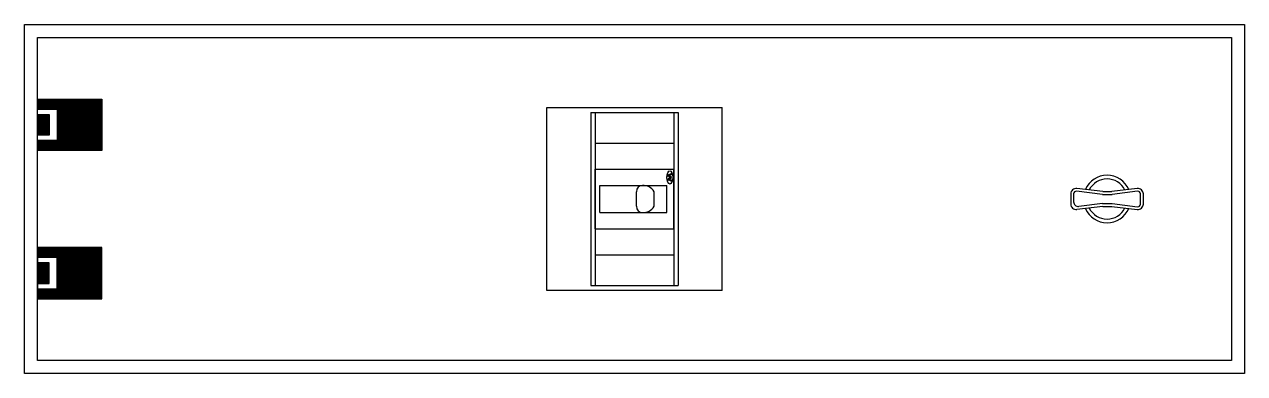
# Model space of a CAD drawing. Header units: millimetres. Extents: x 0 to 700, y -200 to 4000.
# Drawn here: x 0 to 700, y 3800 to 4000 of the extents above.
import ezdxf

# ---------------------------------------------------------------- set-up
doc = ezdxf.new("R2010")
doc.units = ezdxf.units.MM
doc.header["$MEASUREMENT"] = 0

msp = doc.modelspace()

# ---------------------------------------------------------------- hatches: boundary and pattern name
at = {"transparency": 33554687}
h = msp.add_hatch(dxfattribs=at)
h.set_pattern_fill('ANSI31', color=256, style=0)
h.set_pattern_definition([(45, (-8243.62154, 539.87764), (-0.0883883476, 0.0883883476), [])])
h.paths.add_polyline_path([(44.38, 3957.21), (7.5, 3957.21), (7.5, 3951.53), (18.88, 3951.53), (18.88, 3933.47), (7.5, 3933.47), (7.5, 3927.79), (44.38, 3927.79)])
h = msp.add_hatch(dxfattribs=at)
h.set_pattern_fill('ANSI31', color=256, style=0)
h.set_pattern_definition([(45, (-8240.37711, 537.37764), (-0.0883883476, 0.0883883476), [])])
h.paths.add_polyline_path([(14.16, 3948.37), (7.5, 3948.37), (7.5, 3936.63), (14.16, 3936.63)])
h = msp.add_hatch()
h.set_pattern_fill('ANSI31', color=256, scale=1.2, angle=90)
h.set_pattern_definition([(135, (-22015.29908, -119261.50034), (-0.10606601718, -0.10606601718), [])])
edge = h.paths.add_edge_path()
edge.add_line((370.27, 3912.37), (368.72, 3911.17))
edge.add_line((368.72, 3911.17), (371.52, 3909.97))
edge.add_ellipse((370.27, 3912.37), major_axis=(0, 3.78), ratio=0.431137, start_angle=230.5474, end_angle=241.19404)
edge.add_line((371.69, 3910.55), (369.89, 3911.32))
edge.add_line((369.89, 3911.32), (371.24, 3912.37))
edge.add_line((371.24, 3912.37), (369.89, 3913.42))
edge.add_line((369.89, 3913.42), (371.69, 3914.19))
edge.add_ellipse((370.27, 3912.37), major_axis=(0, 3.78), ratio=0.431137, start_angle=298.80596, end_angle=309.4526)
edge.add_line((371.52, 3914.77), (368.72, 3913.57))
edge.add_line((368.72, 3913.57), (370.27, 3912.37))
h = msp.add_hatch(dxfattribs=at)
h.set_pattern_fill('ANSI31', color=256, style=0)
h.set_pattern_definition([(45, (-8243.62154, 689.87764), (-0.0883883476, 0.0883883476), [])])
h.paths.add_polyline_path([(44.38, 3842.79), (7.5, 3842.79), (7.5, 3848.47), (18.88, 3848.47), (18.88, 3866.53), (7.5, 3866.53), (7.5, 3872.21), (44.38, 3872.21)])
h = msp.add_hatch(dxfattribs=at)
h.set_pattern_fill('ANSI31', color=256, style=0)
h.set_pattern_definition([(45, (-8240.37711, 687.37764), (-0.0883883476, 0.0883883476), [])])
h.paths.add_polyline_path([(14.16, 3851.63), (7.5, 3851.63), (7.5, 3863.37), (14.16, 3863.37)])

# ---------------------------------------------------------------- linework, layer by layer
for p, q in [((299.7, 3952.5), (400.3, 3952.5)), ((299.7, 3847.5), (299.7, 3952.5)), ((325, 3949.52), (325, 3850.48)), ((325, 3949.52), (375, 3949.52)), ((327.5, 3949.52), (327.5, 3850.48)), ((372.5, 3949.52), (372.5, 3850.48)), ((375, 3949.52), (375, 3850.48)), ((400.3, 3847.5), (400.3, 3952.5)), ((327.5, 3931.99), (372.5, 3931.99)), ((327.5, 3882.82), (327.5, 3917.18)), ((327.5, 3917.18), (372.5, 3917.18)), ((368.72, 3913.57), (371.52, 3914.77)), ((370.27, 3912.37), (368.72, 3913.57)), ((369.89, 3913.42), (371.69, 3914.19)), ((371.24, 3912.37), (369.89, 3913.42)), ((372.5, 3882.82), (372.5, 3917.18)), ((330.2, 3907.76), (368.6, 3907.76)), ((330.2, 3892.24), (330.2, 3907.76)), ((368.6, 3892.24), (368.6, 3907.76)), ((368.72, 3911.17), (370.27, 3912.37)), ((371.52, 3909.97), (368.72, 3911.17)), ((369.89, 3911.32), (371.24, 3912.37)), ((371.69, 3910.55), (369.89, 3911.32)), ((351.12, 3895.84), (351.12, 3904.16)), ((361.21, 3895.84), (361.21, 3904.16)), ((330.2, 3892.24), (368.6, 3892.24)), ((327.5, 3882.82), (372.5, 3882.82)), ((327.5, 3868.01), (372.5, 3868.01)), ((325, 3850.48), (375, 3850.48)), ((400.3, 3847.5), (299.7, 3847.5))]:
    msp.add_line(p, q)
for p, q in [((618.67, 3904.24), (603.76, 3906.01)), ((638.45, 3906), (623.9, 3904.24)), ((600.3, 3902.94), (600.3, 3897.06)), ((601.91, 3902.94), (601.91, 3898.31)), ((618.48, 3902.64), (603.57, 3904.42)), ((618.48, 3902.64), (624.1, 3902.64)), ((618.67, 3904.24), (623.9, 3904.24)), ((638.64, 3904.41), (624.1, 3902.64)), ((640.3, 3897.07), (640.3, 3902.93)), ((641.91, 3897.07), (641.91, 3902.93)), ((618.67, 3895.76), (603.76, 3893.99)), ((618.48, 3897.36), (604.81, 3895.73)), ((618.48, 3897.36), (624.1, 3897.36)), ((618.67, 3895.76), (623.9, 3895.76)), ((623.9, 3895.76), (638.45, 3894)), ((624.1, 3897.36), (638.64, 3895.59))]:
    msp.add_line(p, q, dxfattribs=at)
for points in [[(0, 4000), (700, 4000), (700, 3800), (0, 3800)], [(7.5, 3992.5), (692.5, 3992.5), (692.5, 3807.5), (7.5, 3807.5)]]:
    msp.add_lwpolyline(points, close=True)
for points in [[(7.5, 3957.21), (44.38, 3957.21), (44.38, 3927.79), (7.5, 3927.79)], [(7.5, 3951.53), (18.88, 3951.53), (18.88, 3933.47), (7.5, 3933.47)], [(7.5, 3948.37), (14.16, 3948.37), (14.16, 3936.63), (7.5, 3936.63)], [(7.5, 3842.79), (44.38, 3842.79), (44.38, 3872.21), (7.5, 3872.21)], [(7.5, 3848.47), (18.88, 3848.47), (18.88, 3866.53), (7.5, 3866.53)], [(7.5, 3851.63), (14.16, 3851.63), (14.16, 3863.37), (7.5, 3863.37)]]:
    msp.add_lwpolyline(points, close=True, dxfattribs=at)
for centre, radius, start, end in [((621.11, 3900), 13.59, 23.47344, 156.43961), ((603.39, 3902.94), 3.09, 83.20787, 180), ((621.11, 3900), 11.49, 26.61279, 153.25495), ((638.82, 3902.93), 3.09, 0, 96.92672), ((603.39, 3902.94), 1.48, 83.20787, 180), ((638.82, 3902.93), 1.48, 0, 96.92672), ((603.39, 3897.06), 3.09, 180, 276.79213), ((604.5, 3898.31), 2.59, 180, 276.79213), ((621.11, 3900), 13.59, 203.56039, 336.52656), ((621.11, 3900), 11.49, 206.74505, 333.38721), ((638.82, 3897.07), 3.09, 263.07328, 0), ((638.82, 3897.07), 1.48, 263.07328, 0)]:
    msp.add_arc(centre, radius, start, end, dxfattribs=at)
for centre, radius, start, end in [((354.72, 3904.16), 3.6, 90, 180), ((354.96, 3900.54), 7.23, 30.05138, 92.7277), ((354.72, 3895.84), 3.6, 180, 270), ((354.96, 3899.46), 7.23, 267.2723, 329.94862)]:
    msp.add_arc(centre, radius, start, end)
msp.add_ellipse((370.27, 3912.37), major_axis=(0, 3.78), ratio=0.431137)

doc.saveas('drawing.dxf')
